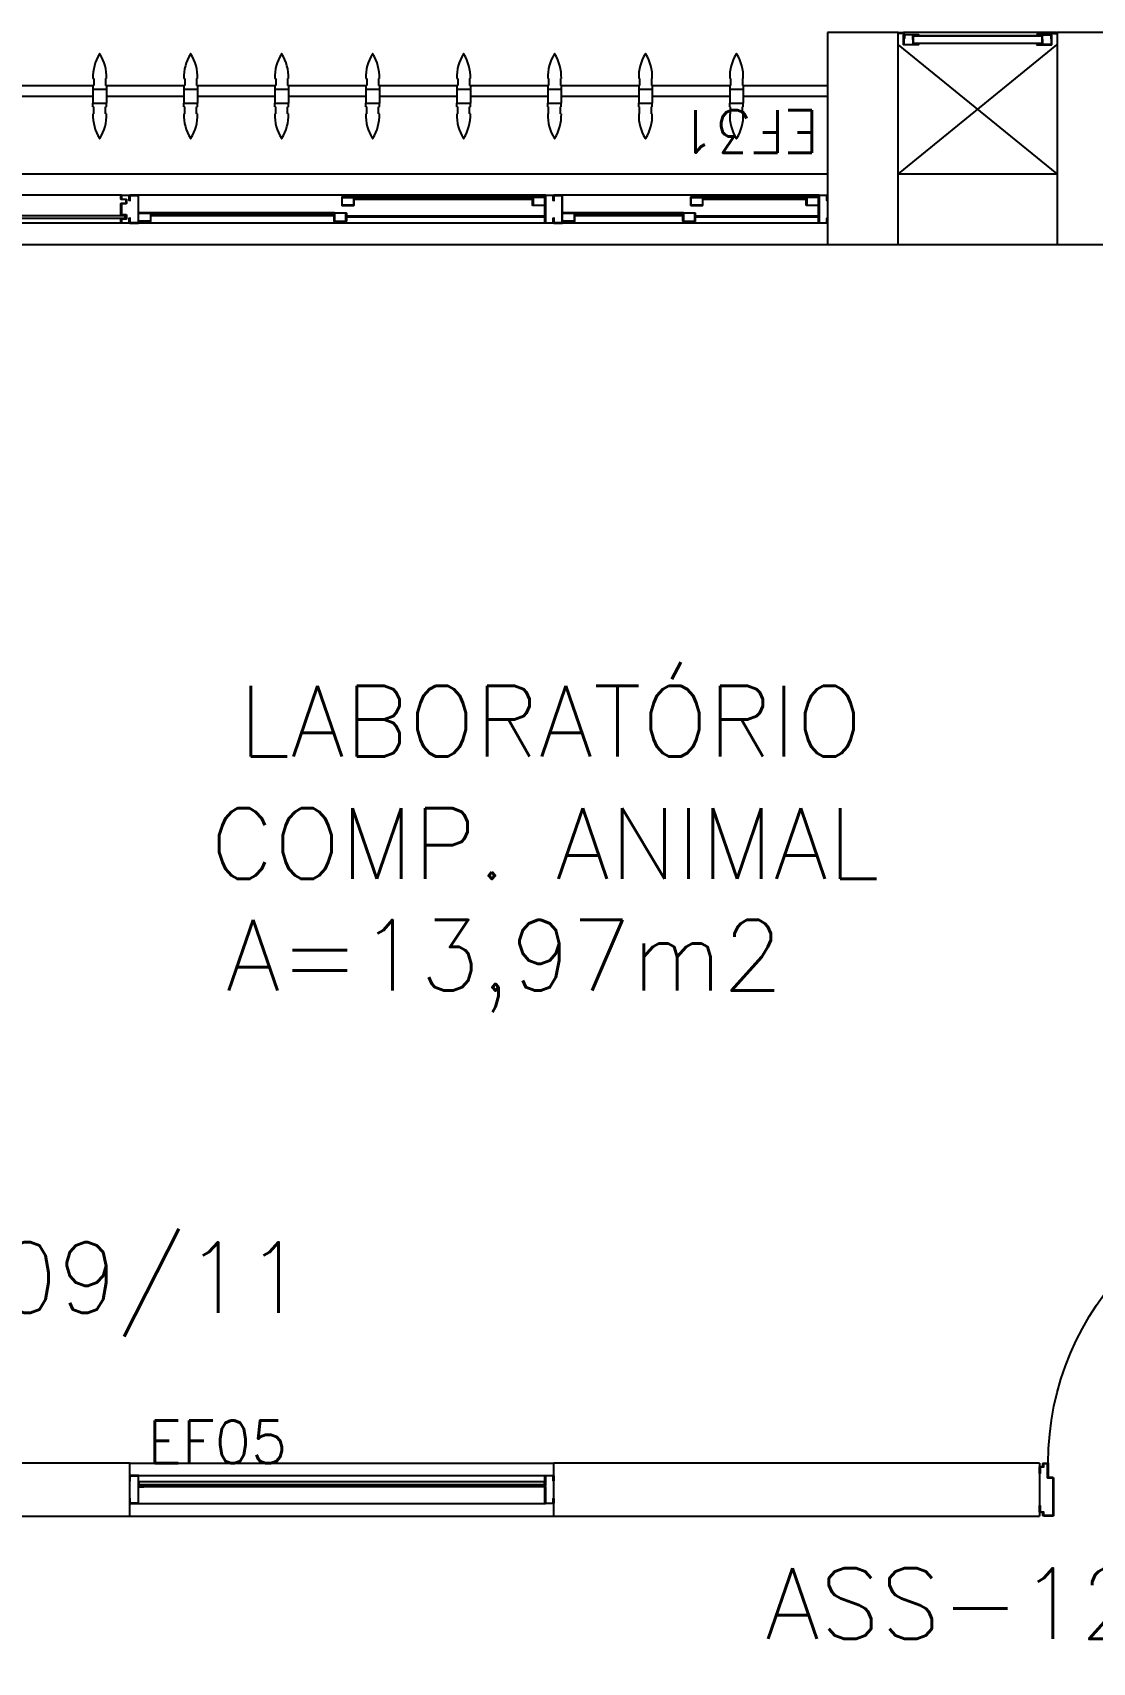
# Model space of a CAD drawing. Header units: millimetres. Extents: x 2046 to 2564, y 885 to 1120.
# Drawn here: x 2232.611 to 2235.611, y 933.688 to 938.302 of the extents above; entities that cross this region are included whole.
import ezdxf

# ---------------------------------------------------------------- set-up
doc = ezdxf.new("R2010")
doc.units = ezdxf.units.MM
doc.header["$LTSCALE"] = 10
for name, color, linetype in [('AR-ALV', 2, 'Continuous'), ('AR-BRISES', 2, 'Continuous'), ('AR-ESQ', 1, 'Continuous'), ('AR-ESTC', 3, 'Continuous'), ('AR-PEITORIL', 1, 'Continuous'), ('AR-PORTA', 1, 'Continuous'), ('AR-SHAFT', 1, 'Continuous'), ('BR-PAINEL', 1, 'Continuous'), ('BR-SUPORTE', 1, 'Continuous'), ('DT-ESQ-CHAPA DOBRADA-V', 2, 'Continuous'), ('DT-ESQ-MARCO-V', 1, 'Continuous'), ('DT-ESQ-PERFIL CADEIRA-C', 2, 'Continuous'), ('DT-ESQ-PERFIL CADEIRA-V', 1, 'Continuous'), ('DT-ESQ-PERFIL U-C', 2, 'Continuous'), ('DT-ESQ-PERFIL U-V', 1, 'Continuous'), ('DT-ESQ-VENEZIANA-C', 1, 'Continuous'), ('DT-ESQ-VENEZIANA-V', 1, 'Continuous'), ('DT-ESQ-VIDRO-C', 2, 'Continuous'), ('DT-TXTESQ', 2, 'Continuous'), ('DT-TXTMOD', 1, 'Continuous'), ('ENDEREÇO', 2, 'Continuous'), ('maçaneta', 1, 'Continuous'), ('mov', 1, 'Continuous'), ('PM-PERFIL U-C', 2, 'Continuous'), ('PM-TXT', 2, 'Continuous'), ('pm1', 2, 'Continuous'), ('TEXTO', 2, 'Continuous'), ('Área', 2, 'Continuous')]:
    doc.layers.add(name, color=color, linetype=linetype)
doc.styles.add('S10', font='simplex.shx', dxfattribs={"height": 0.1})
doc.styles.add('S12', font='simplex.shx', dxfattribs={"width": 1.1, "height": 0.12})
doc.styles.add('UNB-100', font='simplex.shx', dxfattribs={"height": 0.2})
doc.styles.add('UNB1-100', font='simplex.shx', dxfattribs={"height": 0.2})

# ---------------------------------------------------------------- blocks, each defined once
blk = doc.blocks.new('BR-MODULO8')
at = {"layer": 'BR-PAINEL'}
for p, q in [((-2.0792, 0.27), (-2.0767, 0.27)), ((-2.0792, 0.25), (-2.0792, 0.24)), ((-2.0792, 0.25), (-2.0767, 0.25)), ((-2.0792, 0.24), (-2.0408, 0.24)), ((-2.0792, 0.24), (-2.0792, 0.2)), ((-2.0767, 0.27), (-2.0767, 0.25)), ((-2.0433, 0.27), (-2.0433, 0.25)), ((-2.0408, 0.27), (-2.0433, 0.27)), ((-2.0408, 0.25), (-2.0433, 0.25)), ((-2.0408, 0.25), (-2.0408, 0.24)), ((-2.0408, 0.24), (-2.0408, 0.2)), ((-1.8217, 0.27), (-1.8192, 0.27)), ((-1.8217, 0.25), (-1.8217, 0.24)), ((-1.8217, 0.25), (-1.8192, 0.25)), ((-1.8217, 0.24), (-1.7833, 0.24)), ((-1.8217, 0.24), (-1.8217, 0.2)), ((-1.8192, 0.27), (-1.8192, 0.25)), ((-1.7858, 0.27), (-1.7858, 0.25)), ((-1.7833, 0.27), (-1.7858, 0.27)), ((-1.7833, 0.25), (-1.7858, 0.25)), ((-1.7833, 0.25), (-1.7833, 0.24)), ((-1.7833, 0.24), (-1.7833, 0.2)), ((-1.5642, 0.27), (-1.5617, 0.27)), ((-1.5642, 0.25), (-1.5642, 0.24)), ((-1.5642, 0.25), (-1.5617, 0.25)), ((-1.5642, 0.24), (-1.5258, 0.24)), ((-1.5642, 0.24), (-1.5642, 0.2)), ((-1.5617, 0.27), (-1.5617, 0.25)), ((-1.5283, 0.27), (-1.5283, 0.25)), ((-1.5258, 0.27), (-1.5283, 0.27)), ((-1.5258, 0.25), (-1.5283, 0.25)), ((-1.5258, 0.25), (-1.5258, 0.24)), ((-1.5258, 0.24), (-1.5258, 0.2)), ((-1.3067, 0.27), (-1.3042, 0.27)), ((-1.3067, 0.25), (-1.3067, 0.24)), ((-1.3067, 0.25), (-1.3042, 0.25)), ((-1.3067, 0.24), (-1.2683, 0.24)), ((-1.3067, 0.24), (-1.3067, 0.2)), ((-1.3042, 0.27), (-1.3042, 0.25)), ((-1.2708, 0.27), (-1.2708, 0.25)), ((-1.2683, 0.27), (-1.2708, 0.27)), ((-1.2683, 0.25), (-1.2708, 0.25)), ((-1.2683, 0.25), (-1.2683, 0.24)), ((-1.2683, 0.24), (-1.2683, 0.2)), ((-1.0492, 0.27), (-1.0467, 0.27)), ((-1.0492, 0.25), (-1.0492, 0.24)), ((-1.0492, 0.25), (-1.0467, 0.25)), ((-1.0492, 0.24), (-1.0108, 0.24)), ((-1.0492, 0.24), (-1.0492, 0.2)), ((-1.0467, 0.27), (-1.0467, 0.25)), ((-1.0133, 0.27), (-1.0133, 0.25)), ((-1.0108, 0.27), (-1.0133, 0.27)), ((-1.0108, 0.25), (-1.0133, 0.25)), ((-1.0108, 0.25), (-1.0108, 0.24)), ((-1.0108, 0.24), (-1.0108, 0.2)), ((-0.7917, 0.27), (-0.7892, 0.27)), ((-0.7917, 0.25), (-0.7917, 0.24)), ((-0.7917, 0.25), (-0.7892, 0.25)), ((-0.7917, 0.24), (-0.7533, 0.24)), ((-0.7917, 0.24), (-0.7917, 0.2)), ((-0.7892, 0.27), (-0.7892, 0.25)), ((-0.7558, 0.27), (-0.7558, 0.25)), ((-0.7533, 0.27), (-0.7558, 0.27)), ((-0.7533, 0.25), (-0.7558, 0.25)), ((-0.7533, 0.25), (-0.7533, 0.24)), ((-0.7533, 0.24), (-0.7533, 0.2)), ((-0.5342, 0.27), (-0.5317, 0.27)), ((-0.5342, 0.25), (-0.5317, 0.25)), ((-0.5342, 0.25), (-0.5342, 0.24)), ((-0.5342, 0.24), (-0.5342, 0.2)), ((-0.5342, 0.24), (-0.4958, 0.24)), ((-0.5317, 0.27), (-0.5317, 0.25)), ((-0.4958, 0.27), (-0.4983, 0.27)), ((-0.4983, 0.27), (-0.4983, 0.25)), ((-0.4958, 0.25), (-0.4983, 0.25)), ((-0.4958, 0.25), (-0.4958, 0.24)), ((-0.4958, 0.24), (-0.4958, 0.2)), ((-0.2767, 0.27), (-0.2742, 0.27)), ((-0.2767, 0.25), (-0.2767, 0.24)), ((-0.2767, 0.25), (-0.2742, 0.25)), ((-0.2767, 0.24), (-0.2383, 0.24)), ((-0.2767, 0.24), (-0.2767, 0.2)), ((-0.2742, 0.27), (-0.2742, 0.25)), ((-0.2408, 0.27), (-0.2408, 0.25)), ((-0.2383, 0.27), (-0.2408, 0.27)), ((-0.2383, 0.25), (-0.2408, 0.25)), ((-0.2383, 0.25), (-0.2383, 0.24)), ((-0.2383, 0.24), (-0.2383, 0.2)), ((-2.0792, 0.2), (-2.0408, 0.2)), ((-2.0792, 0.19), (-2.0792, 0.2)), ((-2.0792, 0.19), (-2.0767, 0.19)), ((-2.0767, 0.17), (-2.0767, 0.19)), ((-2.0408, 0.19), (-2.0433, 0.19)), ((-2.0433, 0.17), (-2.0433, 0.19)), ((-2.0408, 0.19), (-2.0408, 0.2)), ((-1.8217, 0.2), (-1.7833, 0.2)), ((-1.8217, 0.19), (-1.8217, 0.2)), ((-1.8217, 0.19), (-1.8192, 0.19)), ((-1.8192, 0.17), (-1.8192, 0.19)), ((-1.7833, 0.19), (-1.7858, 0.19)), ((-1.7858, 0.17), (-1.7858, 0.19)), ((-1.7833, 0.19), (-1.7833, 0.2)), ((-1.5642, 0.2), (-1.5258, 0.2)), ((-1.5642, 0.19), (-1.5642, 0.2)), ((-1.5642, 0.19), (-1.5617, 0.19)), ((-1.5617, 0.17), (-1.5617, 0.19)), ((-1.5258, 0.19), (-1.5283, 0.19)), ((-1.5283, 0.17), (-1.5283, 0.19)), ((-1.5258, 0.19), (-1.5258, 0.2)), ((-1.3067, 0.2), (-1.2683, 0.2)), ((-1.3067, 0.19), (-1.3067, 0.2)), ((-1.3067, 0.19), (-1.3042, 0.19)), ((-1.3042, 0.17), (-1.3042, 0.19)), ((-1.2683, 0.19), (-1.2708, 0.19)), ((-1.2708, 0.17), (-1.2708, 0.19)), ((-1.2683, 0.19), (-1.2683, 0.2)), ((-1.0492, 0.2), (-1.0108, 0.2)), ((-1.0492, 0.19), (-1.0492, 0.2)), ((-1.0492, 0.19), (-1.0467, 0.19)), ((-1.0467, 0.17), (-1.0467, 0.19)), ((-1.0108, 0.19), (-1.0133, 0.19)), ((-1.0133, 0.17), (-1.0133, 0.19)), ((-1.0108, 0.19), (-1.0108, 0.2)), ((-0.7917, 0.2), (-0.7533, 0.2)), ((-0.7917, 0.19), (-0.7917, 0.2)), ((-0.7917, 0.19), (-0.7892, 0.19)), ((-0.7892, 0.17), (-0.7892, 0.19)), ((-0.7533, 0.19), (-0.7558, 0.19)), ((-0.7558, 0.17), (-0.7558, 0.19)), ((-0.7533, 0.19), (-0.7533, 0.2)), ((-0.5342, 0.19), (-0.5342, 0.2)), ((-0.5342, 0.2), (-0.4958, 0.2)), ((-0.5342, 0.19), (-0.5317, 0.19)), ((-0.5317, 0.17), (-0.5317, 0.19)), ((-0.4983, 0.17), (-0.4983, 0.19)), ((-0.4958, 0.19), (-0.4983, 0.19)), ((-0.4958, 0.19), (-0.4958, 0.2)), ((-0.2767, 0.2), (-0.2383, 0.2)), ((-0.2767, 0.19), (-0.2767, 0.2)), ((-0.2767, 0.19), (-0.2742, 0.19)), ((-0.2742, 0.17), (-0.2742, 0.19)), ((-0.2383, 0.19), (-0.2408, 0.19)), ((-0.2408, 0.17), (-0.2408, 0.19)), ((-0.2383, 0.19), (-0.2383, 0.2)), ((-2.0792, 0.17), (-2.0767, 0.17)), ((-2.0408, 0.17), (-2.0433, 0.17)), ((-1.8217, 0.17), (-1.8192, 0.17)), ((-1.7833, 0.17), (-1.7858, 0.17)), ((-1.5642, 0.17), (-1.5617, 0.17)), ((-1.5258, 0.17), (-1.5283, 0.17)), ((-1.3067, 0.17), (-1.3042, 0.17)), ((-1.2683, 0.17), (-1.2708, 0.17)), ((-1.0492, 0.17), (-1.0467, 0.17)), ((-1.0108, 0.17), (-1.0133, 0.17)), ((-0.7917, 0.17), (-0.7892, 0.17)), ((-0.7533, 0.17), (-0.7558, 0.17)), ((-0.5342, 0.17), (-0.5317, 0.17)), ((-0.4958, 0.17), (-0.4983, 0.17)), ((-0.2767, 0.17), (-0.2742, 0.17)), ((-0.2383, 0.17), (-0.2408, 0.17))]:
    blk.add_line(p, q, dxfattribs=at)
for centre, radius, start, end in [((-1.9542, 0.2739), 0.1251, 148.4721, 181.772), ((-2.06, 0.3387), 0.001, 37.1012, 142.8988), ((-2.1658, 0.2739), 0.1251, 358.228, 31.5279), ((-1.6967, 0.2739), 0.1251, 148.4721, 181.772), ((-1.8025, 0.3387), 0.001, 37.1012, 142.8988), ((-1.9083, 0.2739), 0.1251, 358.228, 31.5279), ((-1.4392, 0.2739), 0.1251, 148.4721, 181.772), ((-1.545, 0.3387), 0.001, 37.1012, 142.8988), ((-1.6508, 0.2739), 0.1251, 358.228, 31.5279), ((-1.1817, 0.2739), 0.1251, 148.4721, 181.772), ((-1.2875, 0.3387), 0.001, 37.1012, 142.8988), ((-1.3933, 0.2739), 0.1251, 358.228, 31.5279), ((-0.9242, 0.2739), 0.1251, 148.4721, 181.772), ((-1.03, 0.3387), 0.001, 37.1012, 142.8988), ((-1.1358, 0.2739), 0.1251, 358.228, 31.5279), ((-0.6667, 0.2739), 0.1251, 148.4721, 181.772), ((-0.7725, 0.3387), 0.001, 37.1012, 142.8988), ((-0.8783, 0.2739), 0.1251, 358.228, 31.5279), ((-0.4092, 0.2739), 0.1251, 148.4721, 181.772), ((-0.515, 0.3387), 0.001, 37.1012, 142.8988), ((-0.6208, 0.2739), 0.1251, 358.228, 31.5279), ((-0.1517, 0.2739), 0.1251, 148.4721, 181.772), ((-0.2575, 0.3387), 0.001, 37.1012, 142.8988), ((-0.3633, 0.2739), 0.1251, 358.228, 31.5279), ((-1.9542, 0.1661), 0.1251, 178.228, 211.5279), ((-2.1658, 0.1661), 0.1251, 328.4721, 1.772), ((-1.6967, 0.1661), 0.1251, 178.228, 211.5279), ((-1.9083, 0.1661), 0.1251, 328.4721, 1.772), ((-1.4392, 0.1661), 0.1251, 178.228, 211.5279), ((-1.6508, 0.1661), 0.1251, 328.4721, 1.772), ((-1.1817, 0.1661), 0.1251, 178.228, 211.5279), ((-1.3933, 0.1661), 0.1251, 328.4721, 1.772), ((-0.9242, 0.1661), 0.1251, 178.228, 211.5279), ((-1.1358, 0.1661), 0.1251, 328.4721, 1.772), ((-0.6667, 0.1661), 0.1251, 178.228, 211.5279), ((-0.8783, 0.1661), 0.1251, 328.4721, 1.772), ((-0.4092, 0.1661), 0.1251, 178.228, 211.5279), ((-0.6208, 0.1661), 0.1251, 328.4721, 1.772), ((-0.1517, 0.1661), 0.1251, 178.228, 211.5279), ((-0.3633, 0.1661), 0.1251, 328.4721, 1.772), ((-2.06, 0.1013), 0.001, 217.1012, 322.8988), ((-1.8025, 0.1013), 0.001, 217.1012, 322.8988), ((-1.545, 0.1013), 0.001, 217.1012, 322.8988), ((-1.2875, 0.1013), 0.001, 217.1012, 322.8988), ((-1.03, 0.1013), 0.001, 217.1012, 322.8988), ((-0.7725, 0.1013), 0.001, 217.1012, 322.8988), ((-0.515, 0.1013), 0.001, 217.1012, 322.8988), ((-0.2575, 0.1013), 0.001, 217.1012, 322.8988)]:
    blk.add_arc(centre, radius, start, end, dxfattribs=at)
at = {"layer": 'BR-SUPORTE'}
for p, q in [((-2.2983, 0.25), (-2.0767, 0.25)), ((-2.0408, 0.25), (-1.8192, 0.25)), ((-1.7833, 0.25), (-1.5617, 0.25)), ((-1.5258, 0.25), (-1.3042, 0.25)), ((-1.2683, 0.25), (-1.0467, 0.25)), ((-1.0108, 0.25), (-0.7892, 0.25)), ((-0.7533, 0.25), (-0.5317, 0.25)), ((-0.4958, 0.25), (-0.2742, 0.25)), ((-0.2383, 0.25), (0, 0.25)), ((-2.2983, 0.22), (-2.0792, 0.22)), ((-2.0408, 0.22), (-1.8217, 0.22)), ((-1.7833, 0.22), (-1.5642, 0.22)), ((-1.5258, 0.22), (-1.3067, 0.22)), ((-1.2683, 0.22), (-1.0492, 0.22)), ((-1.0108, 0.22), (-0.7917, 0.22)), ((-0.7533, 0.22), (-0.5342, 0.22)), ((-0.4958, 0.22), (-0.2767, 0.22)), ((-0.2383, 0.22), (0, 0.22))]:
    blk.add_line(p, q, dxfattribs=at)
blk = doc.blocks.new('EF31-P')
at = {"layer": 'DT-ESQ-CHAPA DOBRADA-V', "ltscale": 0.1}
for p, q in [((0.025, -0.077), (0.374, -0.077)), ((0.025, -0.08), (0.374, -0.08)), ((0.8, -0.077), (1.3615, -0.077)), ((0.8, -0.08), (1.3615, -0.08))]:
    blk.add_line(p, q, dxfattribs=at)
at = {"layer": 'DT-ESQ-MARCO-V', "ltscale": 0.1}
for p, q in [((1.9985, -0.06), (2.5515, -0.06)), ((1.9985, -0.14), (2.5515, -0.14))]:
    blk.add_line(p, q, dxfattribs=at)
at = {"layer": 'DT-ESQ-PERFIL CADEIRA-C', "ltscale": 0.1}
for p, q in [((0.376, -0.0885), (0.4225, -0.0885)), ((0.75, -0.0885), (0.7015, -0.0885)), ((1.3635, -0.0885), (1.41, -0.0885)), ((1.95, -0.0885), (1.9015, -0.0885)), ((0.025, -0.1335), (0.0735, -0.1335)), ((0.3855, -0.1335), (0.339, -0.1335)), ((0.8, -0.1335), (0.8485, -0.1335)), ((1.373, -0.1335), (1.3265, -0.1335))]:
    blk.add_line(p, q, dxfattribs=at)
for points in [[(0.4225, -0.087, -1), (0.4225, -0.09), (0.376, -0.09, -0.414214), (0.374, -0.088), (0.374, -0.067, -0.414214), (0.376, -0.065), (0.4075, -0.065, -0.414214), (0.409, -0.0665), (0.409, -0.087)], [(0.409, -0.0885, -0.198913), (0.4079, -0.0881, -0.198913), (0.4075, -0.087), (0.4075, -0.067, 0.414214), (0.407, -0.0665), (0.376, -0.0665, 0.414214), (0.3755, -0.067), (0.3755, -0.088, 0.414214), (0.376, -0.0885)], [(0.7015, -0.09), (0.75, -0.09), (0.75, -0.0885), (0.715, -0.0885, 0.198912), (0.7161, -0.0881, 0.198913), (0.7165, -0.087), (0.7165, -0.067, -0.414214), (0.717, -0.0665), (0.75, -0.0665), (0.75, -0.065), (0.7165, -0.065, 0.414214), (0.715, -0.0665), (0.715, -0.0785), (0.715, -0.08), (0.715, -0.087), (0.7015, -0.087, 1)], [(1.41, -0.087, -1), (1.41, -0.09), (1.3635, -0.09, -0.414214), (1.3615, -0.088), (1.3615, -0.067, -0.414214), (1.3635, -0.065), (1.395, -0.065, -0.414214), (1.3965, -0.0665), (1.3965, -0.087)], [(1.3965, -0.0885, -0.198913), (1.3954, -0.0881, -0.198913), (1.395, -0.087), (1.395, -0.067, 0.414214), (1.3945, -0.0665), (1.3635, -0.0665, 0.414214), (1.363, -0.067), (1.363, -0.088, 0.414214), (1.3635, -0.0885)], [(1.9015, -0.09), (1.95, -0.09), (1.95, -0.0885), (1.915, -0.0885, 0.198912), (1.9161, -0.0881, 0.198913), (1.9165, -0.087), (1.9165, -0.067, -0.414214), (1.917, -0.0665), (1.95, -0.0665), (1.95, -0.065), (1.9165, -0.065, 0.414214), (1.915, -0.0665), (1.915, -0.0785), (1.915, -0.08), (1.915, -0.087), (1.9015, -0.087, 1)], [(0.0735, -0.135), (0.025, -0.135), (0.025, -0.1335), (0.06, -0.1335, -0.198912), (0.0589, -0.1331, -0.198913), (0.0585, -0.132), (0.0585, -0.112, 0.414214), (0.058, -0.1115), (0.025, -0.1115), (0.025, -0.11), (0.0585, -0.11, -0.414214), (0.06, -0.1115), (0.06, -0.1235), (0.06, -0.125), (0.06, -0.132), (0.0735, -0.132, -1)], [(0.339, -0.132, 1), (0.339, -0.135), (0.3855, -0.135, 0.414214), (0.3875, -0.133), (0.3875, -0.112, 0.414214), (0.3855, -0.11), (0.354, -0.11, 0.414214), (0.3525, -0.1115), (0.3525, -0.132)], [(0.3525, -0.1335, 0.198913), (0.3536, -0.1331, 0.198913), (0.354, -0.132), (0.354, -0.112, -0.414214), (0.3545, -0.1115), (0.3855, -0.1115, -0.414214), (0.386, -0.112), (0.386, -0.133, -0.414214), (0.3855, -0.1335)], [(0.8485, -0.135), (0.8, -0.135), (0.8, -0.1335), (0.835, -0.1335, -0.198912), (0.8339, -0.1331, -0.198913), (0.8335, -0.132), (0.8335, -0.112, 0.414214), (0.833, -0.1115), (0.8, -0.1115), (0.8, -0.11), (0.8335, -0.11, -0.414214), (0.835, -0.1115), (0.835, -0.1235), (0.835, -0.125), (0.835, -0.132), (0.8485, -0.132, -1)], [(1.3265, -0.132, 1), (1.3265, -0.135), (1.373, -0.135, 0.414214), (1.375, -0.133), (1.375, -0.112, 0.414214), (1.373, -0.11), (1.3415, -0.11, 0.414214), (1.34, -0.1115), (1.34, -0.132)], [(1.34, -0.1335, 0.198913), (1.3411, -0.1331, 0.198913), (1.3415, -0.132), (1.3415, -0.112, -0.414214), (1.342, -0.1115), (1.373, -0.1115, -0.414214), (1.3735, -0.112), (1.3735, -0.133, -0.414214), (1.373, -0.1335)]]:
    blk.add_lwpolyline(points, format="xyb", close=True, dxfattribs=at)
at = {"layer": 'DT-ESQ-PERFIL CADEIRA-V', "ltscale": 0.1}
for p, q in [((0.4075, -0.09), (0.7015, -0.09)), ((1.395, -0.09), (1.9015, -0.09)), ((0.0735, -0.135), (0.339, -0.135)), ((0.8485, -0.135), (1.3265, -0.135))]:
    blk.add_line(p, q, dxfattribs=at)
at = {"layer": 'DT-ESQ-PERFIL U-C', "ltscale": 0.1}
for points in [[(0, -0.0615, -0.414214), (0.0015, -0.06), (0.0235, -0.06, -0.414214), (0.025, -0.0615), (0.025, -0.1385, -0.414214), (0.0235, -0.14), (0.0015, -0.14, -0.414214), (0, -0.1385), (0, -0.125), (0.0015, -0.125), (0.0015, -0.138, 0.414214), (0.002, -0.1385), (0.023, -0.1385, 0.414214), (0.0235, -0.138), (0.0235, -0.062, 0.414214), (0.023, -0.0615), (0.002, -0.0615, 0.414214), (0.0015, -0.062), (0.0015, -0.075), (0, -0.075)], [(0.775, -0.0615, 0.414214), (0.7735, -0.06), (0.7515, -0.06, 0.414214), (0.75, -0.0615), (0.75, -0.1385, 0.414214), (0.7515, -0.14), (0.7735, -0.14, 0.414214), (0.775, -0.1385), (0.775, -0.125), (0.7735, -0.125), (0.7735, -0.138, -0.414214), (0.773, -0.1385), (0.752, -0.1385, -0.414214), (0.7515, -0.138), (0.7515, -0.062, -0.414214), (0.752, -0.0615), (0.773, -0.0615, -0.414214), (0.7735, -0.062), (0.7735, -0.075), (0.775, -0.075)], [(0.775, -0.0615, -0.414214), (0.7765, -0.06), (0.7985, -0.06, -0.414214), (0.8, -0.0615), (0.8, -0.1385, -0.414214), (0.7985, -0.14), (0.7765, -0.14, -0.414214), (0.775, -0.1385), (0.775, -0.125), (0.7765, -0.125), (0.7765, -0.138, 0.414214), (0.777, -0.1385), (0.798, -0.1385, 0.414214), (0.7985, -0.138), (0.7985, -0.062, 0.414214), (0.798, -0.0615), (0.777, -0.0615, 0.414214), (0.7765, -0.062), (0.7765, -0.075), (0.775, -0.075)], [(1.975, -0.0615, 0.414214), (1.9735, -0.06), (1.9515, -0.06, 0.414214), (1.95, -0.0615), (1.95, -0.1385, 0.414214), (1.9515, -0.14), (1.9735, -0.14, 0.414214), (1.975, -0.1385), (1.975, -0.125), (1.9735, -0.125), (1.9735, -0.138, -0.414214), (1.973, -0.1385), (1.952, -0.1385, -0.414214), (1.9515, -0.138), (1.9515, -0.062, -0.414214), (1.952, -0.0615), (1.973, -0.0615, -0.414214), (1.9735, -0.062), (1.9735, -0.075), (1.975, -0.075)], [(2, -0.1285), (2, -0.1385, -0.414214), (1.9985, -0.14), (1.9765, -0.14, -0.414214), (1.975, -0.1385), (1.975, -0.125), (1.9765, -0.125), (1.9765, -0.138, 0.414214), (1.977, -0.1385), (1.998, -0.1385, 0.414214), (1.9985, -0.138), (1.9985, -0.1285), (1.9855, -0.1285, -0.414214), (1.984, -0.127), (1.984, -0.117, -0.414214), (1.9855, -0.1155), (1.9985, -0.1155), (1.9985, -0.0845), (1.9855, -0.0845, -0.414214), (1.984, -0.083), (1.984, -0.073, -0.414214), (1.9855, -0.0715), (1.9985, -0.0715), (1.9985, -0.062, 0.414214), (1.998, -0.0615), (1.977, -0.0615, 0.414214), (1.9765, -0.062), (1.9765, -0.075), (1.975, -0.075), (1.975, -0.0615, -0.414214), (1.9765, -0.06), (1.9985, -0.06, -0.414214), (2, -0.0615), (2, -0.0715, -0.414214), (1.9985, -0.073), (1.9855, -0.073), (1.9855, -0.083), (1.9985, -0.083), (1.9985, -0.083, -0.414214), (2, -0.0845), (2, -0.1155, -0.414214), (1.9985, -0.117), (1.9985, -0.117), (1.9855, -0.117), (1.9855, -0.127), (1.9985, -0.127, -0.414214)]]:
    blk.add_lwpolyline(points, format="xyb", close=True, dxfattribs=at)
at = {"layer": 'DT-ESQ-PERFIL U-V', "ltscale": 0.1}
for p, q in [((0.0235, -0.06), (0.7515, -0.06)), ((0.7985, -0.06), (1.9515, -0.06)), ((0.0235, -0.14), (0.7515, -0.14)), ((0.7985, -0.14), (1.9515, -0.14))]:
    blk.add_line(p, q, dxfattribs=at)
at = {"layer": 'DT-ESQ-VIDRO-C', "ltscale": 0.1}
for points in [[(0.7125, -0.085), (0.7125, -0.082), (0.4115, -0.082), (0.4115, -0.085)], [(1.9125, -0.085), (1.9125, -0.082), (1.399, -0.082), (1.399, -0.085)], [(2.5625, -0.081), (2.5625, -0.075), (1.9875, -0.075), (1.9875, -0.081)], [(0.063, -0.13), (0.063, -0.127), (0.3495, -0.127), (0.3495, -0.13)], [(0.838, -0.13), (0.838, -0.127), (1.337, -0.127), (1.337, -0.13)]]:
    blk.add_lwpolyline(points, close=True, dxfattribs=at)
at = {"layer": 'DT-TXTESQ', "ltscale": 0.1, "style": 'S12'}
blk.add_text('EF31', height=0.12, dxfattribs=at).set_placement((0.0235, -0.38))
at = {"layer": 'DT-TXTMOD', "ltscale": 0.1, "style": 'S10', "flags": 3}
for tag, p in [('M01', (0.025, -0.28)), ('M02', (0.3253, -0.28)), ('M03', (0.627, -0.28)), ('M04', (0.9288, -0.28)), ('M05', (1.2306, -0.28)), ('M06', (1.5323, -0.28)), ('M07', (1.8341, -0.28)), ('M08', (2.1359, -0.28)), ('M09', (2.4376, -0.28)), ('M10', (2.7394, -0.28)), ('M11', (3.0412, -0.28)), ('M12', (3.3429, -0.28)), ('M13', (3.6447, -0.28)), ('M14', (3.9464, -0.28)), ('M15', (4.2482, -0.28)), ('M16', (4.55, -0.28)), ('M17', (4.8517, -0.28))]:
    blk.add_attdef(tag, p, '', height=0.1, dxfattribs=at)
blk = doc.blocks.new('EF05-P')
at = {"layer": 'DT-ESQ-CHAPA DOBRADA-V', "ltscale": 0.1}
blk.add_line((1.16, -0.067), (0.04, -0.067), dxfattribs=at)
at = {"layer": 'DT-ESQ-MARCO-V', "ltscale": 0.1}
for p, q in [((0.0235, -0.035), (1.1765, -0.035)), ((0.0235, -0.115), (1.1765, -0.115))]:
    blk.add_line(p, q, dxfattribs=at)
at = {"layer": 'DT-ESQ-PERFIL U-C', "ltscale": 0.1}
for points in [[(0.025, -0.0655), (0.025, -0.0655, 0.414214), (0.0235, -0.067), (0.0235, -0.1135), (0.0015, -0.1135), (0.0015, -0.1), (0, -0.1), (0, -0.1135, 0.414214), (0.0015, -0.115), (0.0235, -0.115, 0.414214), (0.025, -0.1135), (0.025, -0.067), (0.04, -0.067, 1), (0.04, -0.064), (0.025, -0.064), (0.025, -0.0365, 0.414214), (0.0235, -0.035), (0.0015, -0.035, 0.414214), (0, -0.0365), (0, -0.05), (0.0015, -0.05), (0.0015, -0.0365), (0.0235, -0.0365), (0.0235, -0.064, 0.414214), (0.025, -0.0655), (0.04, -0.0655)], [(1.175, -0.0655), (1.175, -0.0655, -0.414214), (1.1765, -0.067), (1.1765, -0.1135), (1.1985, -0.1135), (1.1985, -0.1), (1.2, -0.1), (1.2, -0.1135, -0.414214), (1.1985, -0.115), (1.1765, -0.115, -0.414214), (1.175, -0.1135), (1.175, -0.067), (1.16, -0.067, -1), (1.16, -0.064), (1.175, -0.064), (1.175, -0.0365, -0.414214), (1.1765, -0.035), (1.1985, -0.035, -0.414214), (1.2, -0.0365), (1.2, -0.05), (1.1985, -0.05), (1.1985, -0.0365), (1.1765, -0.0365), (1.1765, -0.064, -0.414214), (1.175, -0.0655), (1.16, -0.0655)]]:
    blk.add_lwpolyline(points, format="xyb", dxfattribs=at)
at = {"layer": 'DT-ESQ-VIDRO-C', "ltscale": 0.1}
blk.add_lwpolyline([(0.027, -0.062), (0.027, -0.052), (1.173, -0.052), (1.173, -0.062)], close=True, dxfattribs=at)
at = {"layer": 'DT-TXTESQ', "ltscale": 0.1, "style": 'S12'}
blk.add_text('EF05', height=0.12, dxfattribs=at).set_placement((0.05, 0))
at = {"layer": 'DT-TXTMOD', "ltscale": 0.1, "style": 'S10', "flags": 3}
blk.add_attdef('EF05', (0.05, 0), '', height=0.1, dxfattribs=at)
blk = doc.blocks.new('PM3')
at = {"layer": 'maçaneta'}
for points in [[(0.02, 0.825), (-0.035, 0.825), (-0.035, 0.715), (0, 0.715), (0, 0.725), (-0.02, 0.725), (-0.02, 0.8035, -0.414214), (-0.0185, 0.805), (0.02, 0.805)], [(0.125, 0.825), (0.07, 0.825), (0.07, 0.805), (0.1085, 0.805, -0.414214), (0.11, 0.8035), (0.11, 0.725), (0.09, 0.725), (0.09, 0.715), (0.125, 0.715)]]:
    blk.add_lwpolyline(points, format="xyb", close=True, dxfattribs=at)
for points in [[(0.02, 0.715), (0.02, 0.755), (0.025, 0.755), (0.025, 0.715)], [(0.07, 0.715), (0.07, 0.755), (0.065, 0.755), (0.065, 0.715)]]:
    blk.add_lwpolyline(points, close=True, dxfattribs=at)
at = {"layer": 'mov'}
blk.add_arc((0.025, 0.075), 0.8, 0, 90, dxfattribs=at)
at = {"layer": 'PM-PERFIL U-C'}
for p, q in [((0, 0.045), (0, 0.0635)), ((0.0015, 0.065), (0.01, 0.065)), ((0.002, 0.063), (0.002, 0.045)), ((0.0105, 0.063), (0.002, 0.063)), ((0.01, 0.065), (0.01, 0.0735)), ((0.0115, 0.075), (0.0235, 0.075)), ((0.012, 0.073), (0.012, 0.0645)), ((0.023, 0.073), (0.012, 0.073)), ((0.023, 0.0335), (0.023, 0.073)), ((0.025, 0.0735), (0.025, 0.034)), ((0.825, 0.0735), (0.825, 0.034)), ((0.8385, 0.075), (0.8265, 0.075)), ((0.827, 0.073), (0.838, 0.073)), ((0.827, 0.0335), (0.827, 0.073)), ((0.838, 0.073), (0.838, 0.0645)), ((0.8395, 0.063), (0.848, 0.063)), ((0.84, 0.065), (0.84, 0.0735)), ((0.8485, 0.065), (0.84, 0.065)), ((0.848, 0.063), (0.848, 0.045)), ((0.85, 0.045), (0.85, 0.0635)), ((0.002, 0.045), (0, 0.045)), ((0.038, 0.032), (0.0245, 0.032)), ((0.0385, 0.034), (0.025, 0.034)), ((0.038, 0.032), (0.038, -0.073)), ((0.04, 0.0325), (0.04, -0.0735)), ((0.81, 0.0325), (0.81, -0.0735)), ((0.8115, 0.034), (0.825, 0.034)), ((0.812, 0.032), (0.8255, 0.032)), ((0.812, 0.032), (0.812, -0.073)), ((0.848, 0.045), (0.85, 0.045)), ((0, -0.045), (0.002, -0.045)), ((0, -0.0635), (0, -0.045)), ((0.002, -0.045), (0.002, -0.063)), ((0.85, -0.045), (0.848, -0.045)), ((0.848, -0.045), (0.848, -0.063)), ((0.85, -0.0635), (0.85, -0.045)), ((0.01, -0.065), (0.0015, -0.065)), ((0.002, -0.063), (0.0105, -0.063)), ((0.01, -0.0735), (0.01, -0.065)), ((0.0385, -0.075), (0.0115, -0.075)), ((0.012, -0.0645), (0.012, -0.073)), ((0.012, -0.073), (0.038, -0.073)), ((0.8115, -0.075), (0.8385, -0.075)), ((0.838, -0.073), (0.812, -0.073)), ((0.838, -0.0645), (0.838, -0.073)), ((0.848, -0.063), (0.8395, -0.063)), ((0.84, -0.0735), (0.84, -0.065)), ((0.84, -0.065), (0.8485, -0.065))]:
    blk.add_line(p, q, dxfattribs=at)
for centre, start, end in [((0.0015, 0.0635), 90, 180), ((0.0115, 0.0735), 90, 180), ((0.0105, 0.0645), 270, 0), ((0.0235, 0.0735), 360, 90), ((0.8265, 0.0735), 90, 180), ((0.8395, 0.0645), 180, 270), ((0.8385, 0.0735), 0, 90), ((0.8485, 0.0635), 0, 90), ((0.0245, 0.0335), 180, 270), ((0.0385, 0.0325), 0, 90), ((0.8115, 0.0325), 90, 180), ((0.8255, 0.0335), 270, 0), ((0.0015, -0.0635), 180, 270), ((0.0115, -0.0735), 180, 270), ((0.0105, -0.0645), 0, 90), ((0.0385, -0.0735), 269.9386, 0), ((0.8115, -0.0735), 180, 270.0614), ((0.8395, -0.0645), 90, 180), ((0.8385, -0.0735), 270, 0), ((0.8485, -0.0635), 270, 0)]:
    blk.add_arc(centre, 0.0015, start, end, dxfattribs=at)
at = {"layer": 'pm1'}
blk.add_lwpolyline([(0.065, 0.875), (0.065, 0.075), (0.025, 0.075), (0.025, 0.875)], close=True, dxfattribs=at)
at = {"layer": 'PM-TXT', "style": 'S12', "width": 1.1}
blk.add_attdef('PM', (0.214, 0.075), '', height=0.12, rotation=90, dxfattribs=at)
blk = doc.blocks.new('EF01C-P')
at = {"layer": 'DT-ESQ-PERFIL CADEIRA-C', "ltscale": 0.1}
for points in [[(0.01, 0.0015), (0.01, 0.003), (0.0015, 0.003, 1), (0.0015, 0), (0.015, 0, 0.414214), (0.0165, 0.0015), (0.0165, 0.0335), (0.043, 0.0335)], [(0.043, 0.0065), (0.018, 0.0065), (0.018, 0.0165), (0.0165, 0.0165), (0.0165, 0.0065, 0.414214), (0.018, 0.005), (0.043, 0.005), (0.0565, 0.005, 1), (0.0565, 0.008), (0.043, 0.008), (0.043, 0.02), (0.043, 0.032), (0.0565, 0.032, 1), (0.0565, 0.035), (0.043, 0.035), (0.0165, 0.035, 0.414214), (0.015, 0.0335), (0.015, 0.0015), (0.0015, 0.0015)], [(0.0415, 0.02), (0.0415, 0.032, -0.414214), (0.043, 0.0335), (0.0565, 0.0335)], [(0.0415, 0.02), (0.0415, 0.008, 0.414214), (0.043, 0.0065), (0.0565, 0.0065)], [(0.407, 0.0065), (0.432, 0.0065), (0.432, 0.0165), (0.4335, 0.0165), (0.4335, 0.0065, -0.414214), (0.432, 0.005), (0.407, 0.005), (0.3935, 0.005, -1), (0.3935, 0.008), (0.407, 0.008), (0.407, 0.02), (0.407, 0.032), (0.3935, 0.032, -1), (0.3935, 0.035), (0.407, 0.035), (0.4335, 0.035, -0.414214), (0.435, 0.0335), (0.435, 0.0015), (0.4485, 0.0015)], [(0.4085, 0.02), (0.4085, 0.032, 0.414214), (0.407, 0.0335), (0.3935, 0.0335)], [(0.4085, 0.02), (0.4085, 0.008, -0.414214), (0.407, 0.0065), (0.3935, 0.0065)], [(0.44, 0.0015), (0.44, 0.003), (0.4485, 0.003, -1), (0.4485, 0), (0.435, 0, -0.414214), (0.4335, 0.0015), (0.4335, 0.0335), (0.407, 0.0335)]]:
    blk.add_lwpolyline(points, format="xyb", dxfattribs=at)
at = {"layer": 'DT-ESQ-PERFIL CADEIRA-V', "ltscale": 0.1}
blk.add_line((0.015, 0), (0.435, 0), dxfattribs=at)
at = {"layer": 'DT-ESQ-VENEZIANA-C', "ltscale": 0.1}
for p, q in [((0.043, 0.0105), (0.407, 0.0105)), ((0.043, 0.009), (0.407, 0.009))]:
    blk.add_line(p, q, dxfattribs=at)
at = {"layer": 'DT-ESQ-VENEZIANA-V', "ltscale": 0.1}
blk.add_line((0.043, 0.031), (0.407, 0.031), dxfattribs=at)
at = {"layer": 'DT-TXTESQ', "ltscale": 0.1, "style": 'S12'}
blk.add_text('EF01C', height=0.12, dxfattribs=at).set_placement((0.0192, -0.205))
at = {"layer": 'DT-TXTMOD', "ltscale": 0.1, "style": 'S10', "flags": 3}
blk.add_attdef('EF01C', (0.0208, -0.14), '', height=0.1, dxfattribs=at)

msp = doc.modelspace()

# ---------------------------------------------------------------- linework, layer by layer
at = {"layer": 'AR-ALV'}
for p, q in [((2235.0609, 937.9024), (2235.5109, 937.9024)), ((2235.0609, 937.7024), (2235.5109, 937.7024)), ((2232.8859, 934.2524), (2232.3609, 934.2524)), ((2232.8859, 934.1024), (2232.8859, 934.2524)), ((2235.4609, 934.2524), (2234.0859, 934.2524)), ((2234.0859, 934.1024), (2234.0859, 934.2524)), ((2235.4609, 934.2524), (2235.4609, 934.1024)), ((2229.0609, 934.1024), (2232.8859, 934.1024)), ((2234.0859, 934.1024), (2235.4609, 934.1024))]:
    msp.add_line(p, q, dxfattribs=at)
at = {"layer": 'AR-ESQ'}
for p, q in [((2232.8859, 934.2524), (2234.0859, 934.2524)), ((2232.8859, 934.1024), (2234.0859, 934.1024))]:
    msp.add_line(p, q, dxfattribs=at)
at = {"layer": 'AR-ESTC'}
for points in [[(2234.8609, 938.3024), (2234.8609, 937.7024), (2235.0609, 937.7024), (2235.0609, 938.3024)], [(2235.5109, 938.3024), (2235.5109, 937.7024), (2235.7109, 937.7024), (2235.7109, 938.3024)]]:
    msp.add_lwpolyline(points, close=True, dxfattribs=at)
at = {"layer": 'AR-PEITORIL'}
for p, q in [((2229.7109, 937.9024), (2234.8609, 937.9024)), ((2229.7109, 937.7024), (2234.8609, 937.7024))]:
    msp.add_line(p, q, dxfattribs=at)
at = {"layer": 'AR-SHAFT'}
for p, q in [((2235.5094, 938.2674), (2235.0609, 937.9024)), ((2235.5109, 937.9024), (2235.0624, 938.2674))]:
    msp.add_line(p, q, dxfattribs=at)

# ---------------------------------------------------------------- block references
at = {"layer": 'AR-BRISES'}
msp.add_blockref('BR-MODULO8', (2234.8609, 937.9024), dxfattribs=at)
at = {"layer": 'AR-ESQ', "rotation": 180}
for name, p in [('EF01C-P', (2235.5109, 938.3024)), ('EF31-P', (2234.8609, 937.7024))]:
    msp.add_blockref(name, p, dxfattribs=at)
at = {"layer": 'AR-ESQ'}
msp.add_blockref('EF05-P', (2232.8859, 934.2524), dxfattribs=at)
at = {"layer": 'AR-PORTA'}
ref = msp.add_blockref('PM3', (2236.3109, 934.1774), dxfattribs=dict(at, xscale=-1))
ref.add_attrib('PM', 'PM3', (2236.2169, 934.2524), dxfattribs={"layer": 'PM-TXT', "height": 0.12, "rotation": 90, "style": 'S12', "width": 1.1})

# ---------------------------------------------------------------- texts
at = {"layer": 'ENDEREÇO', "style": 'UNB1-100'}
for s, p in [('ASS-09/11', (2231.7902, 934.6777)), ('ASS-12/11', (2234.6849, 933.7546))]:
    msp.add_text(s, height=0.2, dxfattribs=at).set_placement(p)
at = {"layer": 'TEXTO', "style": 'UNB-100'}
for s, p in [('LABORATÓRIO', (2233.1948, 936.2528)), (' COMP. ANIMAL', (2232.9766, 935.9061))]:
    msp.add_text(s, height=0.2, dxfattribs=at).set_placement(p)
at = {"layer": 'Área', "style": 'UNB-100'}
msp.add_text('A=13,97m2', height=0.2, dxfattribs=at).set_placement((2233.1582, 935.5899))

doc.saveas('drawing.dxf')
